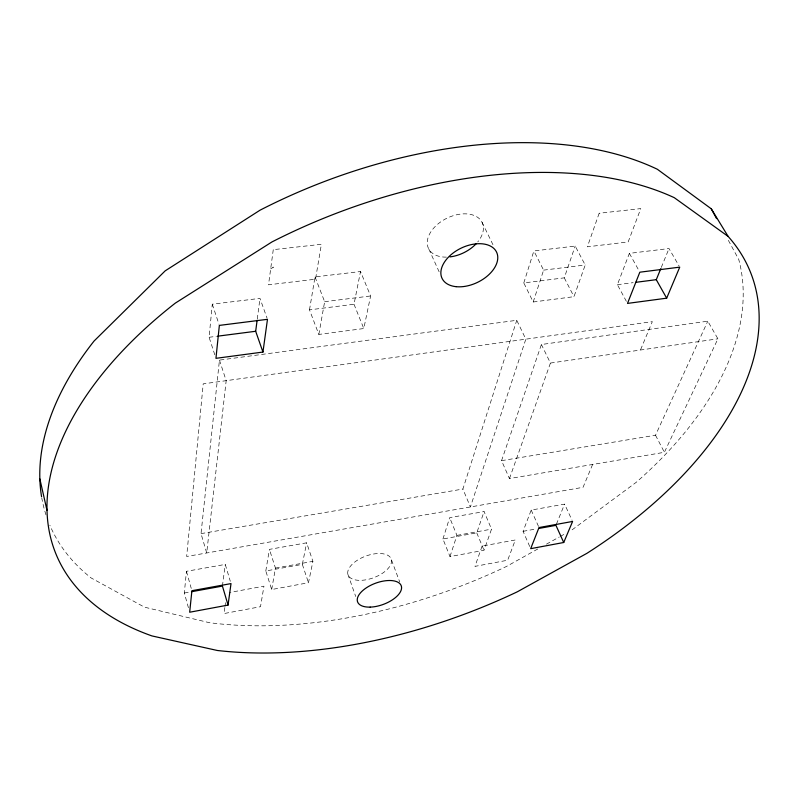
<?xml version="1.0" encoding="UTF-8"?>
<svg xmlns="http://www.w3.org/2000/svg" width="797" height="797" viewBox="0 0 797 797"><rect width="100%" height="100%" fill="white"/><g stroke="black" fill="none" stroke-linecap="round" stroke-linejoin="round"><path stroke-width="0.6" stroke-dasharray="3.98 2.99" d="M188.421 607.712L184.326 593.028L186.428 571.31L225.252 564.415L230.333 581.332M214.811 354.824L209.093 337.28L212.291 304.185L259.981 298.377L267.055 318.152M219.454 360.114L226.179 380.677L206.702 552.979L201.023 533.621L219.454 360.114L516.755 320.294L525.831 339.163L470.409 506.962L462.898 489.049L516.755 320.294M222.423 586.084L225.252 564.415M257.272 319.089L259.981 298.377M224.844 607.513L224.027 613.56L260.509 606.696L263.956 586.174L229.207 592.56M225.013 606.308L225.501 602.681M265.8 570.971L269.416 549.372L306.626 542.817L312.912 561.347L308.479 582.727L271.687 589.521L265.8 570.971L302.342 564.376L306.626 542.817M309.495 309.854L315.004 276.928L360.513 271.528L370.615 295.976L363.801 328.543L318.84 334.441L309.495 309.854L354.007 304.265L360.513 271.528M271.687 589.521L275.453 568.102L269.416 549.372M318.84 334.441L324.648 301.684L315.004 276.928M442.943 538.981L449.687 517.632L484.078 511.574L491.53 529.138L484.028 550.279L449.996 556.575L442.943 538.981L476.765 532.874L484.078 511.574M523.788 282.935L533.88 250.955L575.185 246.054L585.207 265.002L573.979 296.673L533.193 301.993L523.788 282.935L564.276 277.844L575.185 246.054M449.996 556.575L456.93 535.375L449.687 517.632M533.193 301.993L543.604 270.133L533.88 250.955M501.542 460.666L541.402 344.513L707.776 321.181L717.918 338.815L664.389 452.298L509.462 478.569L501.542 460.666L655.513 435.222L707.776 321.181M509.462 478.569L550.438 363.053L541.402 344.513M529.726 546.493L523.071 531.32L531.201 510.07L564.595 504.132L572.097 520.361M626.372 301.326L617.386 284.688L629.371 253.366L669.012 248.534L679.144 266.108M556.386 524.227L564.595 504.132M661.281 267.443L669.012 248.534M592.609 464.472L583.065 487.306L186.667 556.475L203.205 383.855L652.325 321.649L640.459 350.022M270.681 268.858L273.51 267.144L270.87 267.453M537.816 548.974L506.583 566.398A369.599 213.217 -22.1 0 1 209.392 622.696L144.486 607.175L91.167 577.974A369.599 213.217 -22.1 0 1 49.842 525.193M546.423 544.172L559.265 537.009M560.331 536.421L565.681 533.432M572.097 529.846L636.215 482.315A369.599 213.217 -22.1 0 0 738.749 259.483L727.213 238.223M184.326 593.028L190.274 591.942M523.071 531.32L536.461 528.889M275.453 568.102L312.912 561.347M456.93 535.375L491.53 529.138M201.023 533.621L462.898 489.049M550.438 363.053L717.918 338.815M209.093 337.28L216.445 336.334M617.386 284.688L633.187 282.656M324.648 301.684L370.615 295.976M543.604 270.133L585.207 265.002M629.371 253.366L639.244 271.149M655.513 435.222L664.389 452.298M564.276 277.844L573.979 296.673M482.065 222.343L493.831 246.482M428.866 249.162L439.416 272.435M531.201 510.07L538.523 526.458M476.765 532.874L484.028 550.279M354.007 304.265L363.801 328.543M391.466 559.912A22.993 11.507 -20.3 0 1 360.583 580.346A22.993 11.507 -20.3 0 1 356.857 560.55A22.993 11.507 -20.3 0 1 391.466 559.912L399.735 581.999M347.861 574.238L355.731 596.545M302.342 564.376L308.479 582.727M212.291 304.185L218.966 324.23M186.428 571.31L191.26 588.425M46.007 514.922A369.599 213.217 -22.1 0 1 41.803 498.015M446.45 257.132A29.798 19.208 -26 0 1 429.802 233.611A29.798 19.208 -26 0 1 469.702 214.244A29.798 19.208 -26 0 1 477.742 241.939M273.271 249.66L268.519 284.798L315.512 279.199L321.38 244.29L273.271 249.66M482.105 546.084L474.972 566.368L507.669 560.221L515.33 539.977L482.105 546.084M599.165 213.257L587.359 246.811L628.156 241.949L640.778 208.605L599.165 213.257"/><path stroke-width="1.2" d="M262.95 352.065L267.473 319.318L219.354 325.405L215.947 358.331L262.95 352.065L255.678 331.273L257.112 320.314M228.052 605.072L231.01 583.593L191.908 590.707L189.676 612.226L228.052 605.072L222.423 586.084L191.469 591.723M666.671 298.178L679.741 267.144L639.822 272.195L627.498 303.408L666.671 298.178L656.28 279.677L660.833 268.559M563.728 542.498L572.605 521.447L539.011 527.554L530.672 548.665L563.728 542.498L555.937 525.343L538.892 528.441M217.671 336.175L255.678 331.273M635.617 282.347L656.28 279.677M728.119 236.4L674.272 197.676A374.749 210.019 -22.1 0 0 271.956 241.939L175.33 303.109A374.749 210.019 -22.1 0 0 151.958 635.926L217.332 650.482A374.749 210.019 -22.1 0 0 517.353 591.782L586.901 553.337A374.749 210.019 -22.1 0 0 728.119 236.4L711.253 208.794L657.366 169.273A369.599 213.217 -22.1 0 0 260.061 210.169L165.188 270.85L94.066 341.036A369.599 213.217 -22.1 0 0 41.583 496.77M711.253 208.794L716.573 218.607M39.85 478.917L47.023 510.498M476.207 243.693A29.798 19.208 -26 0 1 449.946 256.893M456.073 286.671A30.256 18.979 -25.8 0 0 497.756 256.823A30.256 18.979 -25.8 0 0 454.141 252.27A30.256 18.979 -25.8 0 0 456.073 286.671M370.147 607.115A23.272 11.288 -20.3 0 0 401.479 586.642A23.272 11.288 -20.3 0 0 366.6 587.658A23.272 11.288 -20.3 0 0 370.147 607.115"/></g></svg>
